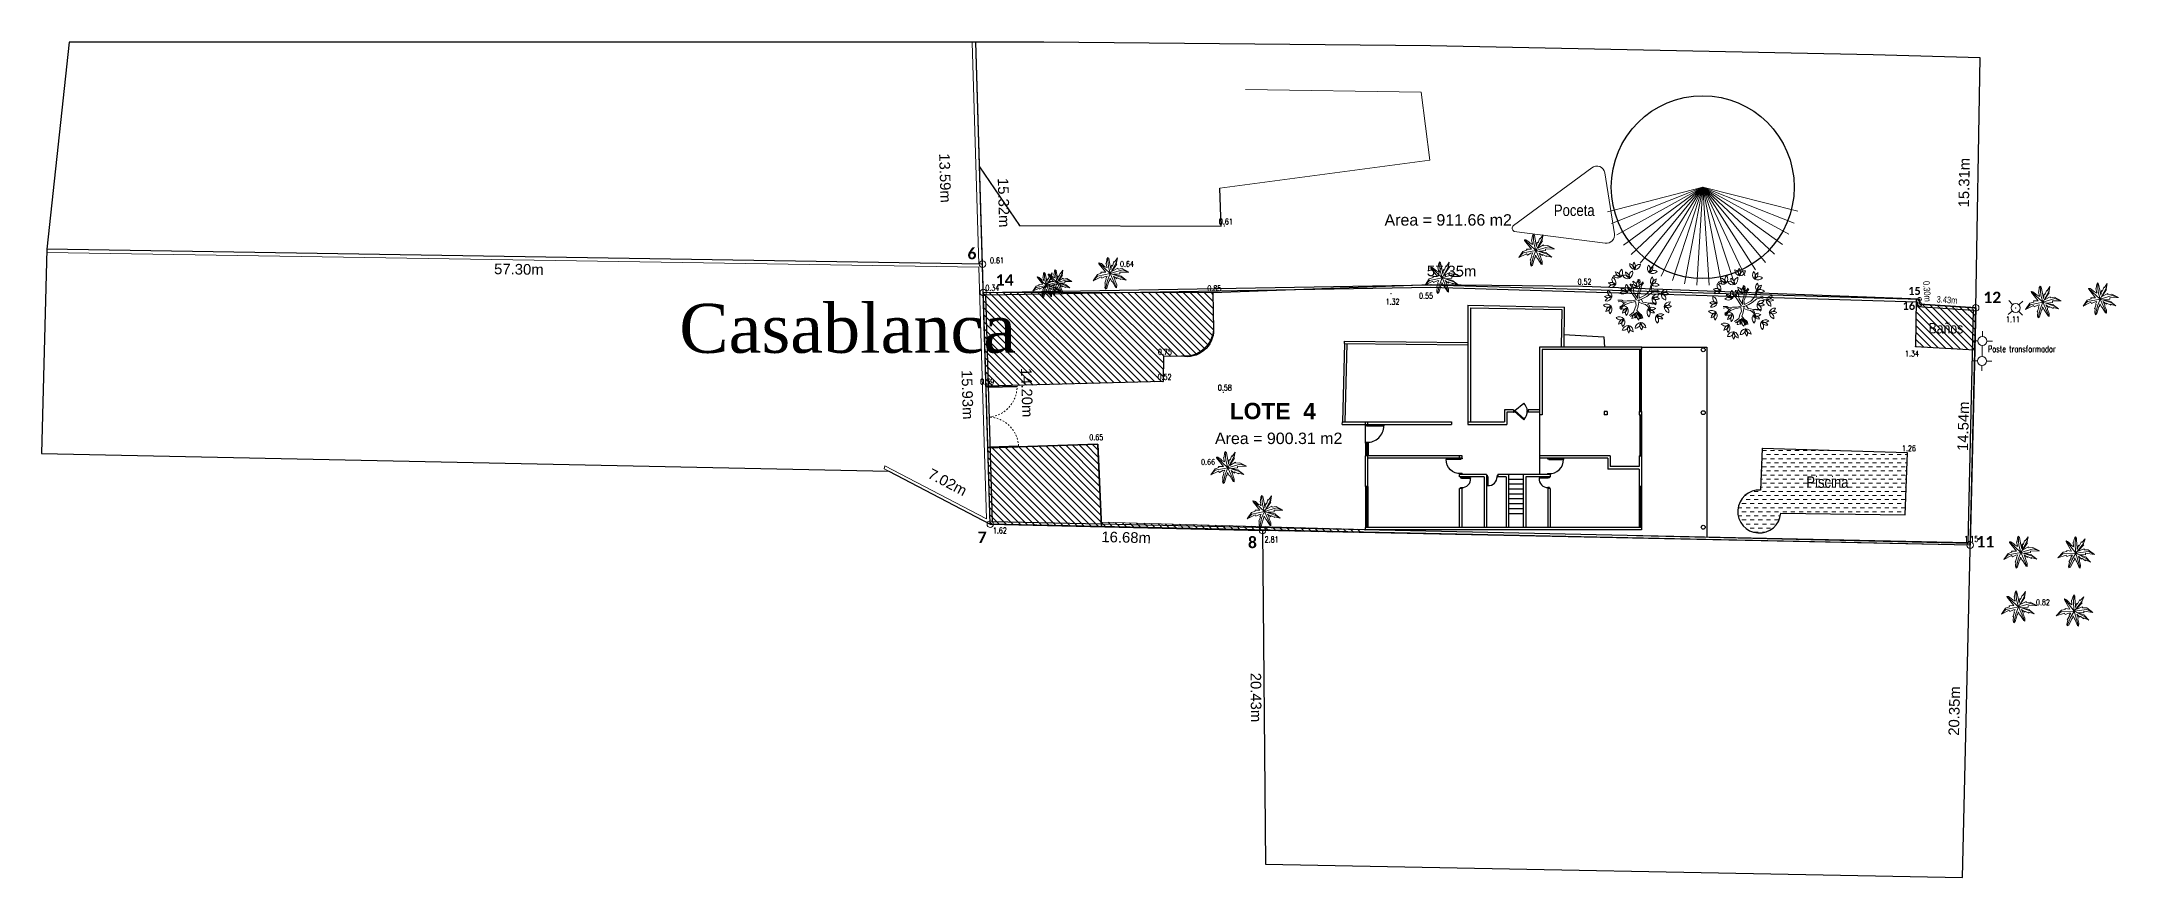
# Model space of a CAD drawing. Header units: millimetres. Extents: x 2366 to 2652, y 1504 to 1714.
# Drawn here: x 2366.4 to 2493.8, y 1662.6 to 1713.8 of the extents above; entities that cross this region are included whole.
import ezdxf
from ezdxf.enums import TextEntityAlignment as Align

# ---------------------------------------------------------------- set-up
doc = ezdxf.new("R2010")
doc.units = ezdxf.units.MM
doc.header["$LTSCALE"] = 0.02
doc.linetypes.add('DOTW3', pattern=[0.0625, 0, -0.0625])
doc.linetypes.add('HIDDEN', pattern=[0.375, 0.25, -0.125])
for name, color, linetype in [('5-PRO', 3, 'DOTW3'), ('5-PYV', 4, 'Continuous'), ('A_MURO', 5, 'Continuous'), ('A_PISO', 33, 'Continuous'), ('A_VENTANAS', 6, 'Continuous'), ('AMB', 4, 'Continuous')]:
    doc.layers.add(name, color=color, linetype=linetype)
for name, color, linetype, lineweight in [('ANDEN', 7, 'Continuous', 20), ('ARBOL', 94, 'Continuous', 15), ('DIVISION', 10, 'Continuous', 30), ('FOR', 7, 'Continuous', 13), ('HATCH', 8, 'Continuous', 5), ('LOCALIZACION', 7, 'Continuous', 9), ('MOJON', 160, 'Continuous', 13), ('MURO', 7, 'Continuous', 13), ('NIVEL', 26, 'Continuous', 15), ('PARAMENTO', 7, 'Continuous', 30), ('PUERTA', 30, 'Continuous', 5), ('SP', 134, 'Continuous', 9), ('TEX-LIN', 7, 'Continuous', 13), ('TEXTO', 7, 'Continuous', 13), ('WB_FOLLAJE', 94, 'Continuous', 9), ('WB_GUIA', 94, 'Continuous', 9), ('WB_TALLO', 42, 'Continuous', 9)]:
    doc.layers.add(name, color=color, linetype=linetype, lineweight=lineweight)
doc.styles.add('AN', font='ARIALN.TTF')
doc.styles.add('ARIAL', font='arial.ttf')
doc.styles.add('logo2', font='swissbo.ttf')
doc.styles.add('PR', font='panroman.ttf', dxfattribs={"width": 1.05})
doc.styles.add('S', font='SIMPLEX.shx', dxfattribs={"width": 0.7})
doc.styles.add('TNR', font='times.ttf')
doc.dimstyles.new('LIN', dxfattribs={"dimtxt": 0.65, "dimasz": 0.18, "dimexe": 0.18, "dimexo": 0.0625, "dimgap": 0.09, "dimtad": 0, "dimzin": 0, "dimdsep": 46, "dimtxsty": 'ARIAL', "dimcen": 0.09, "dimse1": 1, "dimse2": 1, "dimsd1": 1, "dimsd2": 1, "dimclrt": 7, "dimaunit": 1, "dimadec": 0, "dimazin": 0, "dimtfac": 1, "dimtofl": 0, "dimtmove": 0, "dimatfit": 3, "dimfxl": 1, "dimtolj": 1, "dimtzin": 0, "dimarcsym": 0})
pattern_1 = [(315, (2427.7304, 1713.72097), (0.212132, 0.212132), [])]

# ---------------------------------------------------------------- blocks, each defined once
blk = doc.blocks.new('2D-ar10')
at = {"layer": 'WB_FOLLAJE'}
for centre, radius, start, end in [((-1.34, 0.97), 0.394, 41.6033, 115.9693), ((-1.23, 1.53), 0.35, 215.9414, 301.6312), ((-0.97, 1.62), 0.394, 188.9177, 260.228), ((-1.43, 1.17), 0.394, 8.9177, 80.228), ((-0.8, 1.43), 0.313, 120.5695, 219.6021), ((-1.31, 1.52), 0.394, 312.9028, 27.2688), ((-0.68, 1.42), 0.394, 34.0661, 108.4321), ((-0.49, 1.97), 0.35, 208.4041, 294.094), ((-0.23, 2.02), 0.394, 181.3805, 252.6908), ((-0.75, 1.64), 0.394, 1.3805, 72.6908), ((-0.09, 1.81), 0.313, 113.0323, 212.0649), ((-0.58, 1.97), 0.394, 305.3656, 19.7316), ((0.23, 2.11), 0.35, 176.5603, 262.2501), ((-0.21, 1.75), 0.394, 2.2222, 76.5882), ((0.48, 2.02), 0.394, 149.5366, 220.847), ((-0.15, 1.96), 0.394, 329.5366, 40.847), ((0.5, 1.76), 0.313, 81.1885, 180.221), ((0.16, 2.16), 0.394, 273.5218, 347.8878), ((0.66, 1.66), 0.35, 161.7065, 247.3963), ((0.14, 1.43), 0.394, 347.3684, 61.7344), ((0.88, 1.51), 0.394, 134.6828, 205.9932), ((0.25, 1.62), 0.394, 314.6828, 25.9932), ((0.83, 1.26), 0.313, 66.3347, 165.3672), ((0.61, 1.73), 0.394, 258.668, 333.0339), ((1.38, 1.75), 0.35, 134.6938, 220.3837), ((0.81, 1.78), 0.394, 320.3558, 34.7218), ((0.99, 1.9), 0.394, 287.6702, 358.9805), ((1.5, 1.52), 0.394, 107.6702, 178.9805), ((1.34, 1.32), 0.313, 39.322, 138.3546), ((1.35, 1.83), 0.394, 231.6553, 306.0213), ((-1.67, 0.52), 0.394, 57.8904, 129.2008), ((-1.71, 1.16), 0.394, 237.8904, 309.2008), ((-1.81, 0.91), 0.35, 264.9141, 350.6039), ((-1.46, 0.46), 0.394, 90.576, 164.942), ((-1.45, 1.17), 0.313, 169.5422, 268.5748), ((-1.85, 0.84), 0.394, 1.8755, 76.2415), ((-1.4, 0.07), 0.313, 169.5422, 268.5748), ((-1.8, -0.26), 0.394, 1.8755, 76.2415), ((-1, -0.24), 0.394, 57.8904, 129.2008), ((-1.04, 0.4), 0.394, 237.8904, 309.2008), ((-1.14, 0.16), 0.35, 264.9141, 350.6039), ((-0.79, -0.3), 0.394, 90.576, 164.942), ((-0.79, 0.41), 0.313, 169.5422, 268.5748), ((-1.19, 0.09), 0.394, 1.8755, 76.2415), ((-0.18, 1.16), 0.35, 190.5875, 276.2773), ((-0.52, 0.7), 0.394, 16.2494, 90.6154), ((0.09, 1.13), 0.394, 163.5638, 234.8741), ((-0.52, 0.92), 0.394, 343.5638, 54.8741), ((0.16, 0.88), 0.313, 95.2156, 194.2482), ((-0.26, 1.18), 0.394, 287.5489, 1.9149), ((0.62, 0.95), 0.35, 164.7806, 250.4705), ((0.11, 0.69), 0.394, 350.4426, 64.8086), ((0.85, 0.82), 0.394, 137.757, 209.0673), ((0.21, 0.89), 0.394, 317.757, 29.0673), ((0.81, 0.56), 0.313, 69.4088, 168.4414), ((0.56, 1.01), 0.394, 261.7421, 336.1081), ((1.6, 0.11), 0.35, 88.7871, 174.4769), ((1.22, 0.54), 0.394, 274.449, 348.815), ((1.52, -0.14), 0.394, 61.7634, 133.0738), ((1.43, 0.49), 0.394, 241.7634, 313.0738), ((1.26, -0.17), 0.313, 353.4153, 92.4478), ((1.64, 0.19), 0.394, 185.7485, 260.1145), ((1.99, 0.81), 0.35, 102.9472, 188.637), ((1.52, 1.13), 0.394, 288.6091, 2.9751), ((1.98, 0.54), 0.394, 75.9235, 147.2339), ((1.74, 1.14), 0.394, 255.9235, 327.2339), ((1.74, 0.46), 0.313, 7.5754, 106.6079), ((2.02, 0.89), 0.394, 199.9086, 274.2746), ((-1.75, -1.03), 0.394, 46.8949, 121.2609), ((-1.69, -0.52), 0.313, 214.5616, 313.5941), ((-1.62, -0.58), 0.394, 57.8904, 129.2008), ((-1.65, 0.06), 0.394, 237.8904, 309.2008), ((-1.75, -0.19), 0.35, 264.9141, 350.6039), ((-1.4, -0.64), 0.394, 90.576, 164.942), ((-1.39, -1.13), 0.394, 102.9097, 174.2201), ((-1.87, -0.7), 0.394, 282.9097, 354.2201), ((-1.19, -1.02), 0.394, 135.5953, 209.9613), ((-1.76, -0.95), 0.35, 309.9334, 35.6232), ((-1.03, -1.43), 0.394, 57.0765, 131.4425), ((-1.07, -0.92), 0.313, 224.7432, 323.7757), ((-1.21, -1.13), 0.394, 293.0913, 4.4017), ((-0.66, -1.46), 0.394, 113.0913, 184.4017), ((-0.77, -0.86), 0.394, 57.2412, 131.6072), ((-0.81, -0.34), 0.313, 224.9079, 323.9405), ((-0.49, -1.32), 0.394, 145.7769, 220.1429), ((-1.06, -1.35), 0.35, 320.115, 45.8048), ((-0.95, -0.56), 0.394, 293.256, 4.5664), ((-0.4, -0.89), 0.394, 113.256, 184.5664), ((-0.23, -0.74), 0.394, 145.9416, 220.3076), ((-0.8, -0.78), 0.35, 320.2797, 45.9696), ((-0.23, -0.88), 0.313, 274.0124, 13.045), ((0.19, -1.18), 0.394, 106.3457, 180.7117), ((0.45, -0.93), 0.394, 162.3605, 233.6709), ((0.11, -1.16), 0.35, 9.3842, 95.0741), ((-0.16, -1.12), 0.394, 342.3605, 53.6709), ((0.46, -0.7), 0.394, 195.0461, 269.4121), ((0.97, -0.78), 0.394, 129.7613, 204.1273), ((0.47, -0.66), 0.313, 297.4281, 36.4606), ((0.89, -0.78), 0.35, 32.7999, 118.4897), ((1.11, -0.43), 0.394, 185.7762, 257.0866), ((0.63, -0.86), 0.394, 5.7762, 77.0866), ((1.03, -0.23), 0.394, 218.4618, 292.8278), ((1.59, -0.93), 0.394, 136.8949, 211.2609), ((1.07, -0.88), 0.313, 304.5616, 43.5941), ((1.5, -0.95), 0.35, 39.9334, 125.6232), ((1.26, -1.06), 0.394, 12.9097, 84.2201), ((1.68, -0.58), 0.394, 192.9097, 264.2201), ((1.58, -0.38), 0.394, 225.5953, 299.9613), ((-0.13, -1.53), 0.313, 278.012, 17.0446), ((0.31, -1.81), 0.394, 110.3453, 184.7113), ((0.55, -1.53), 0.394, 166.3601, 237.6705), ((0.22, -1.79), 0.35, 13.3838, 99.0737), ((-0.04, -1.77), 0.394, 346.3601, 57.6705), ((0.54, -1.31), 0.394, 199.0457, 273.4117), ((1.21, -1.63), 0.394, 136.8949, 211.2609), ((0.69, -1.57), 0.313, 304.5616, 43.5941), ((1.12, -1.64), 0.35, 39.9334, 125.6232), ((0.88, -1.75), 0.394, 12.9097, 84.2201), ((1.3, -1.27), 0.394, 192.9097, 264.2201), ((1.2, -1.07), 0.394, 225.5953, 299.9613)]:
    blk.add_arc(centre, radius, start, end, dxfattribs=at)
at = {"layer": 'WB_GUIA'}
for p, q in [((-0.03, 0), (0.02, 0)), ((0, 0.02), (0, -0.03))]:
    blk.add_line(p, q, dxfattribs=at)
at = {"layer": 'WB_TALLO', "color": 42}
for p, q in [((-1.19, 0.37), (-0.97, 0.42)), ((-0.97, 0.35), (-1.18, 0.29)), ((-0.8, 0.64), (-0.97, 0.76)), ((-0.97, 0.42), (-0.75, 0.44)), ((-0.75, 0.34), (-0.97, 0.35)), ((-0.74, 0.67), (-0.91, 0.83)), ((-0.77, 0.49), (-0.8, 0.64)), ((-0.62, 0.39), (-0.77, 0.49)), ((-0.75, 0.44), (-0.62, 0.39)), ((-0.48, 0.23), (-0.75, 0.34)), ((-0.7, 0.56), (-0.74, 0.67)), ((-0.52, 0.42), (-0.7, 0.56)), ((-0.31, 0.23), (-0.52, 0.42)), ((-0.16, 0.05), (-0.48, 0.23)), ((-0.06, 0.08), (-0.31, 0.23)), ((-0.16, 0.05), (-0.28, -0.14)), ((-0.06, 0.08), (0.01, 0.54)), ((0.01, 0.54), (0.04, 0.69)), ((0.04, 0.89), (0.02, 1.01)), ((0.04, 0.69), (0.04, 0.89)), ((0.06, 0.1), (0.11, 0.5)), ((0.06, 0.1), (0.21, 0.29)), ((0.13, 0.89), (0.09, 1.06)), ((0.11, 0.74), (0.13, 0.89)), ((0.11, 0.74), (0.28, 0.88)), ((0.11, 0.5), (0.28, 0.74)), ((0.14, 0.04), (0.26, 0.22)), ((0.14, 0.04), (0.56, -0.07)), ((0.21, 0.29), (0.51, 0.47)), ((0.26, 0.22), (0.55, 0.35)), ((0.28, 0.88), (0.33, 1.06)), ((0.28, 0.74), (0.38, 0.93)), ((0.51, 0.47), (0.67, 0.56)), ((0.55, 0.35), (0.72, 0.5)), ((0.67, 0.56), (0.72, 0.78)), ((0.72, 0.78), (0.85, 0.94)), ((0.72, 0.5), (0.97, 0.56)), ((0.75, 0.59), (0.8, 0.81)), ((0.75, 0.59), (0.99, 0.62)), ((0.8, 0.81), (0.9, 0.93)), ((0.9, -0.04), (1.17, 0.13)), ((0.99, -0.09), (1.17, 0.07)), ((1.17, 0.13), (1.32, 0.2)), ((1.17, 0.07), (1.39, 0.15)), ((-0.7, -0.36), (-1.02, -0.32)), ((-1.02, -0.42), (-0.79, -0.46)), ((-0.8, -0.56), (-0.85, -0.71)), ((-0.67, -0.46), (-0.8, -0.56)), ((-0.8, -0.74), (-0.75, -0.56)), ((-0.79, -0.46), (-0.67, -0.46)), ((-0.75, -0.56), (-0.58, -0.47)), ((-0.5, -0.25), (-0.7, -0.36)), ((-0.57, -0.83), (-0.67, -0.93)), ((-0.5, -0.83), (-0.63, -0.96)), ((-0.58, -0.47), (-0.53, -0.64)), ((-0.53, -0.64), (-0.57, -0.83)), ((-0.28, -0.14), (-0.5, -0.25)), ((-0.48, -0.64), (-0.5, -0.83)), ((-0.47, -0.39), (-0.48, -0.46)), ((-0.48, -0.46), (-0.48, -0.64)), ((-0.31, -0.31), (-0.47, -0.39)), ((-0.15, -0.2), (-0.31, -0.31)), ((0.04, -0.04), (-0.15, -0.2)), ((-0.05, -0.12), (0.04, -0.31)), ((0.04, -0.04), (0.33, -0.14)), ((0.04, -0.31), (0.16, -0.49)), ((0.16, -0.86), (0.11, -1.01)), ((0.17, -0.08), (0.13, -0.29)), ((0.13, -0.29), (0.24, -0.41)), ((0.16, -0.49), (0.19, -0.71)), ((0.19, -0.71), (0.16, -0.86)), ((0.16, -1.03), (0.21, -0.86)), ((0.21, -0.86), (0.29, -0.68)), ((0.24, -0.41), (0.34, -0.56)), ((0.29, -0.68), (0.24, -0.58)), ((0.24, -0.58), (0.41, -0.63)), ((0.33, -0.14), (0.56, -0.19)), ((0.34, -0.56), (0.45, -0.63)), ((0.41, -0.63), (0.48, -0.76)), ((0.45, -0.63), (0.53, -0.74)), ((0.48, -0.76), (0.65, -0.86)), ((0.53, -0.74), (0.68, -0.85)), ((0.56, -0.07), (0.9, -0.04)), ((0.56, -0.19), (0.94, -0.22)), ((0.94, -0.22), (1.16, -0.36)), ((1, -0.12), (1.09, -0.22)), ((1.09, -0.22), (1.27, -0.34)), ((1.16, -0.36), (1.22, -0.52)), ((1.22, -0.52), (1.29, -0.61)), ((1.27, -0.34), (1.34, -0.52))]:
    blk.add_line(p, q, dxfattribs=at)
blk = doc.blocks.new('PLUZ')
at = {"layer": 'SP'}
for p, q in [((-0.3, 0), (-0.61, 0)), ((0, 0.3), (0, 0.61)), ((0.3, 0), (0.61, 0)), ((0, -0.3), (0, -0.61))]:
    blk.add_line(p, q, dxfattribs=at)
blk.add_circle((0, 0), 0.279, dxfattribs=at)
blk = doc.blocks.new('PALMA')
at = {"layer": 'ARBOL'}
for p, q in [((-1.53, 0.54), (-0.89, 0.69)), ((-0.97, 0.58), (-1.53, 0.54)), ((-0.79, 0.33), (-1.53, 0.54)), ((0, 0), (-0.97, 0.58)), ((-0.89, 0.69), (-0.57, 0.55)), ((-0.82, 0.2), (-0.79, 0.33)), ((-0.49, 0.11), (-0.82, 0.2)), ((-0.59, -0.07), (-0.35, 0.02)), ((0, 0), (-0.58, -0.28)), ((-0.57, 0.55), (-0.52, 0.63)), ((-0.52, 0.63), (-0.21, 0.35)), ((-0.35, 0.02), (-0.49, 0.11)), ((0, 0), (-0.43, -1.29)), ((-0.21, 0.35), (-0.15, 1.3)), ((-0.15, 1.3), (-0.11, 1.36)), ((0, 0), (-0.11, 1.36)), ((-0.11, 1.36), (-0.03, 1.26)), ((-0.03, 1.26), (0.01, 1.16)), ((0, 0), (0.3, 0.57)), ((0, 0), (1.02, 0.34)), ((0, 0), (1, -0.49)), ((0, 0), (0.52, -0.94)), ((0.01, 1.16), (0.04, 0.92)), ((0.04, 0.92), (0.05, 0.79)), ((0.05, 0.79), (0.11, 0.67)), ((0.11, 0.67), (0.13, 0.58)), ((0.13, 0.58), (0.15, 0.58)), ((0.15, 0.58), (0.34, 0.92)), ((0.44, 0.46), (0.26, 0.2)), ((0.26, 0.2), (0.58, 0.46)), ((0.28, 0.06), (0.26, 0.04)), ((0.26, 0.04), (0.81, -0.1)), ((0.98, 0.22), (0.28, 0.06)), ((0.3, 0.57), (0.78, 1.2)), ((0.34, 0.92), (0.37, 0.9)), ((0.37, 0.9), (0.65, 1.15)), ((0.79, 1.05), (0.44, 0.48)), ((0.44, 0.48), (0.44, 0.46)), ((0.58, 0.35), (0.92, 0.53)), ((0.58, 0.46), (0.58, 0.35)), ((0.65, 1.15), (0.78, 1.2)), ((0.78, 1.2), (0.79, 1.05)), ((0.92, 0.53), (0.95, 0.54)), ((0.95, 0.48), (1.39, 0.58)), ((1.39, 0.58), (0.95, 0.25)), ((0.95, 0.54), (0.95, 0.48)), ((0.95, 0.25), (0.98, 0.22)), ((1.02, 0.34), (1.39, 0.58)), ((-0.58, -0.28), (-1.23, -0.74)), ((-1.23, -0.74), (-1.16, -0.58)), ((-1.08, -0.75), (-1.23, -0.74)), ((-1.16, -0.58), (-1.11, -0.54)), ((-1.11, -0.54), (-0.91, -0.34)), ((-0.55, -0.43), (-1.08, -0.75)), ((-0.93, -0.3), (-0.59, -0.13)), ((-0.9, -0.31), (-0.93, -0.3)), ((-0.91, -0.34), (-0.9, -0.31)), ((-0.59, -0.13), (-0.59, -0.07)), ((-0.47, -0.42), (-0.55, -0.43)), ((-0.29, -0.29), (-0.47, -0.42)), ((-0.46, -1.2), (-0.36, -0.67)), ((-0.43, -1.29), (-0.46, -1.2)), ((-0.25, -1.11), (-0.43, -1.29)), ((-0.37, -0.58), (-0.29, -0.29)), ((-0.36, -0.67), (-0.37, -0.58)), ((-0.12, -0.76), (-0.25, -1.11)), ((-0.05, -0.67), (-0.12, -0.76)), ((0.05, -0.36), (-0.05, -0.67)), ((0.11, -0.73), (0.05, -0.36)), ((0.18, -0.65), (0.11, -0.73)), ((0.61, -0.59), (0.18, -0.26)), ((0.18, -0.26), (0.57, -0.82)), ((0.32, -1.02), (0.18, -0.65)), ((0.36, -0.96), (0.32, -1.02)), ((0.63, -1.37), (0.36, -0.96)), ((0.52, -0.94), (0.63, -1.37)), ((0.57, -0.82), (0.53, -0.82)), ((0.53, -0.82), (0.63, -1.37)), ((0.7, -0.49), (0.61, -0.59)), ((1.28, -1), (0.7, -0.49)), ((0.81, -0.1), (0.77, -0.18)), ((0.77, -0.18), (1.06, -0.38)), ((1, -0.49), (1.28, -1)), ((1.06, -0.38), (1.28, -1))]:
    blk.add_line(p, q, dxfattribs=at)
blk = doc.blocks.new('*D6')
at = {"layer": 'Defpoints', "color": 0}
for p in [(2366.67, 1701.06), (2423.97, 1700.14), (2423.96, 1699.36)]:
    blk.add_point(p, dxfattribs=at)
at = {"layer": 'TEX-LIN', "color": 7, "insert": (2395.58, 1699.82), "char_height": 0.65, "attachment_point": 5, "rotation": 359.0827, "style": 'ARIAL'}
blk.add_mtext('\\A1;57.30m', dxfattribs=at)
blk = doc.blocks.new('*D7')
at = {"layer": 'Defpoints', "color": 0}
for p in [(2423.56, 1713.72), (2421.84, 1700.08), (2423.97, 1700.14)]:
    blk.add_point(p, dxfattribs=at)
at = {"layer": 'TEX-LIN', "color": 7, "insert": (2421.68, 1705.41), "char_height": 0.65, "attachment_point": 5, "rotation": 271.7169, "style": 'ARIAL'}
blk.add_mtext('\\A1;13.59m', dxfattribs=at)
blk = doc.blocks.new('*D8')
at = {"layer": 'Defpoints', "color": 0}
for p in [(2418.23, 1687.46), (2424.94, 1685.16), (2424.45, 1684.21)]:
    blk.add_point(p, dxfattribs=at)
at = {"layer": 'TEX-LIN', "color": 7, "insert": (2421.83, 1686.78), "char_height": 0.65, "attachment_point": 5, "rotation": 332.4202, "style": 'ARIAL'}
blk.add_mtext('\\A1;7.02m', dxfattribs=at)
blk = doc.blocks.new('*D9')
at = {"layer": 'Defpoints', "color": 0}
for p in [(2424.45, 1684.21), (2441.13, 1683.82), (2441.11, 1683.2)]:
    blk.add_point(p, dxfattribs=at)
at = {"layer": 'TEX-LIN', "color": 7, "insert": (2432.77, 1683.4), "char_height": 0.65, "attachment_point": 5, "rotation": 358.65, "style": 'ARIAL'}
blk.add_mtext('\\A1;16.68m', dxfattribs=at)
blk = doc.blocks.new('*D10')
at = {"layer": 'Defpoints', "color": 0}
for p in [(2441.13, 1683.82), (2440.81, 1663.38), (2441.31, 1663.39)]:
    blk.add_point(p, dxfattribs=at)
at = {"layer": 'TEX-LIN', "color": 7, "insert": (2440.72, 1673.6), "char_height": 0.65, "attachment_point": 5, "rotation": 270.5216, "style": 'ARIAL'}
blk.add_mtext('\\A1;20.43m', dxfattribs=at)
blk = doc.blocks.new('*D11')
at = {"layer": 'Defpoints', "color": 0}
for p in [(2483.73, 1682.94), (2484.46, 1682.93), (2483.98, 1662.58)]:
    blk.add_point(p, dxfattribs=at)
at = {"layer": 'TEX-LIN', "color": 7, "insert": (2483.49, 1672.77), "char_height": 0.65, "attachment_point": 5, "rotation": 88.6559, "style": 'ARIAL'}
blk.add_mtext('\\A1;20.35m', dxfattribs=at)
blk = doc.blocks.new('*D12')
at = {"layer": 'Defpoints', "color": 0}
for p in [(2484.21, 1697.47), (2484.8, 1697.46), (2484.46, 1682.93)]:
    blk.add_point(p, dxfattribs=at)
at = {"layer": 'TEX-LIN', "color": 7, "insert": (2484.04, 1690.21), "char_height": 0.65, "attachment_point": 5, "rotation": 88.6559, "style": 'ARIAL'}
blk.add_mtext('\\A1;14.54m', dxfattribs=at)
blk = doc.blocks.new('*D13')
at = {"layer": 'Defpoints', "color": 0}
for p in [(2481.38, 1697.68), (2484.8, 1697.46), (2484.82, 1697.84)]:
    blk.add_point(p, dxfattribs=at)
at = {"layer": 'TEX-LIN', "color": 7, "insert": (2483.04, 1697.95), "char_height": 0.4, "attachment_point": 5, "rotation": 356.3124, "style": 'AN'}
blk.add_mtext('\\A1;3.43m', dxfattribs=at)
blk = doc.blocks.new('*D14')
at = {"layer": 'Defpoints', "color": 0}
for p in [(2481.37, 1699.5), (2424.02, 1698.4), (2481.35, 1697.98)]:
    blk.add_point(p, dxfattribs=at)
at = {"layer": 'TEX-LIN', "color": 7, "insert": (2452.7, 1699.71), "char_height": 0.65, "attachment_point": 5, "rotation": 359.5774, "style": 'ARIAL'}
blk.add_mtext('\\A1;57.35m', dxfattribs=at)
blk = doc.blocks.new('*D15')
at = {"layer": 'Defpoints', "color": 0}
for p in [(2424.02, 1698.4), (2426.51, 1698.48), (2424.45, 1684.21)]:
    blk.add_point(p, dxfattribs=at)
at = {"layer": 'TEX-LIN', "color": 7, "insert": (2426.69, 1692.27), "char_height": 0.65, "attachment_point": 5, "rotation": 271.7169, "style": 'ARIAL'}
blk.add_mtext('\\A1;14.20m', dxfattribs=at)
blk = doc.blocks.new('*D16')
at = {"layer": 'Defpoints', "color": 0}
for p in [(2423.56, 1713.72), (2424.97, 1713.76), (2424.02, 1698.4)]:
    blk.add_point(p, dxfattribs=at)
at = {"layer": 'TEX-LIN', "color": 7, "insert": (2425.27, 1703.9), "char_height": 0.65, "attachment_point": 5, "rotation": 271.7169, "style": 'ARIAL'}
blk.add_mtext('\\A1;15.32m', dxfattribs=at)
blk = doc.blocks.new('*D5')
at = {"layer": 'Defpoints', "color": 0}
for p in [(2485.07, 1712.77), (2483.95, 1697.47), (2484.8, 1697.46)]:
    blk.add_point(p, dxfattribs=at)
at = {"layer": 'TEX-LIN', "color": 7, "insert": (2484.09, 1705.13), "char_height": 0.65, "attachment_point": 5, "rotation": 88.9676, "style": 'ARIAL'}
blk.add_mtext('\\A1;15.31m', dxfattribs=at)
blk = doc.blocks.new('PUERTA2')
at = {"layer": 'PUERTA'}
for p, q in [((0.02, 0.05), (0.02, 0.999)), ((0.02, 0.999), (0.04, 0.999)), ((0.04, 0.05), (0.04, 0.999)), ((1.993, 0.999), (1.973, 0.999)), ((1.973, 0.05), (1.973, 0.999)), ((1.993, 0.05), (1.993, 0.999)), ((0, 0.1), (0, 0)), ((0.02, 0.1), (0, 0.1)), ((0.02, 0), (0, 0)), ((0.02, 0.1), (0.02, 0)), ((0.02, 0.05), (0.04, 0.05)), ((1.993, 0.05), (1.973, 0.05)), ((1.993, 0.1), (2.013, 0.1)), ((1.993, 0.1), (1.993, 0)), ((1.993, 0), (2.013, 0)), ((2.013, 0.1), (2.013, 0))]:
    blk.add_line(p, q, dxfattribs=at)
at = {"layer": 'PUERTA', "linetype": 'HIDDEN'}
for centre, start, end in [((0.011, 0.003), 2.71829, 88.31439), ((2.002, 0.003), 91.68561, 177.28171)]:
    blk.add_arc(centre, 0.997, start, end, dxfattribs=at)
blk = doc.blocks.new('*D17')
at = {"layer": 'Defpoints', "color": 0}
for p in [(2422.82, 1700.1), (2423.97, 1700.14), (2424.45, 1684.21)]:
    blk.add_point(p, dxfattribs=at)
at = {"layer": 'TEX-LIN', "color": 7, "insert": (2423.05, 1692.14), "char_height": 0.65, "attachment_point": 5, "rotation": 271.7169, "style": 'ARIAL'}
blk.add_mtext('\\A1;15.93m', dxfattribs=at)
blk = doc.blocks.new('P-gir-9')
at = {"layer": '5-PRO', "color": 7, "linetype": 'Continuous'}
blk.add_line((-0.11, 0.09), (-0.56, 0.63), dxfattribs=at)
blk.add_arc((-0.05, 0.16), 0.692, 46.9183, 137.0793, dxfattribs=at)
at = {"layer": '5-PYV'}
for p, q in [((-0.11, 0.09), (0.42, 0.67)), ((-0.11, 0.09), (-0.07, 0.05)), ((-0.07, 0.05), (0.46, 0.63)), ((0.42, 0.67), (0.46, 0.63))]:
    blk.add_line(p, q, dxfattribs=at)
for points in [[(0, 0.9), (0, 0.85), (-0.1, 0.85), (-0.1, 0.9)], [(0, 0), (0, 0.05), (-0.1, 0.05), (-0.1, 0)]]:
    blk.add_lwpolyline(points, dxfattribs=at)
blk = doc.blocks.new('P1d')
at = {"layer": 'AMB'}
for p, q in [((0, 0.15), (0.05, 0.15)), ((0, 0), (0.05, 0)), ((0.05, 0), (0.05, 0.15)), ((0.95, 0), (0.95, 0.15)), ((0.95, 0.15), (1, 0.15)), ((0.95, 0), (1, 0))]:
    blk.add_line(p, q, dxfattribs=at)
at = {"layer": 'AMB', "color": 6}
for p, q in [((0.05, 0.075), (0.05, 0.975)), ((0.05, 0.975), (0.08, 0.975)), ((0.08, 0.075), (0.05, 0.075)), ((0.08, 0.075), (0.08, 0.975))]:
    blk.add_line(p, q, dxfattribs=at)
at = {"layer": 'AMB', "color": 7}
blk.add_arc((0.08, 0.1045), 0.8705, 358.057956, 90, dxfattribs=at)
blk = doc.blocks.new('P07i')
at = {"layer": 'AMB'}
for p, q in [((-0.65, 0.15), (-0.7, 0.15)), ((-0.65, 0.05), (-0.7, 0.05)), ((-0.65, 0.05), (-0.65, 0.15)), ((-0.05, 0.05), (-0.05, 0.15)), ((0, 0.15), (-0.05, 0.15)), ((0, 0.05), (-0.05, 0.05))]:
    blk.add_line(p, q, dxfattribs=at)
at = {"layer": 'AMB', "color": 6}
for p, q in [((-0.08, 0.12), (-0.08, 0.68)), ((-0.05, 0.68), (-0.08, 0.68)), ((-0.08, 0.12), (-0.05, 0.12)), ((-0.05, 0.12), (-0.05, 0.68))]:
    blk.add_line(p, q, dxfattribs=at)
at = {"layer": 'AMB', "color": 7}
blk.add_arc((-0.12, 0.15), 0.53, 85.6594, 182.2945, dxfattribs=at)
blk = doc.blocks.new('P07d')
at = {"layer": 'AMB'}
for p, q in [((0, 0.15), (0.05, 0.15)), ((0, 0.05), (0.05, 0.05)), ((0.05, 0.05), (0.05, 0.15)), ((0.65, 0.15), (0.7, 0.15)), ((0.65, 0.05), (0.65, 0.15)), ((0.65, 0.05), (0.7, 0.05))]:
    blk.add_line(p, q, dxfattribs=at)
at = {"layer": 'AMB', "color": 6}
for p, q in [((0.05, 0.12), (0.05, 0.68)), ((0.05, 0.68), (0.08, 0.68)), ((0.08, 0.12), (0.05, 0.12)), ((0.08, 0.12), (0.08, 0.68))]:
    blk.add_line(p, q, dxfattribs=at)
at = {"layer": 'AMB', "color": 7}
blk.add_arc((0.12, 0.15), 0.53, 357.7055, 94.3406, dxfattribs=at)

msp = doc.modelspace()

# ---------------------------------------------------------------- hatches: boundary and pattern name
at = {"layer": 'HATCH'}
h = msp.add_hatch(dxfattribs=at)
h.set_pattern_fill('_USER', color=256, scale=0.3, angle=357.50614, style=0, pattern_type=0)
h.set_pattern_definition(pattern_1)
h.paths.add_polyline_path([(2438.125, 1696.137), (2438.086, 1698.373), (2424.023, 1698.404), (2424.196, 1692.655), (2435.037, 1692.948), (2435.061, 1694.479), (2436.156, 1694.501, 0.4214916)])
h = msp.add_hatch(dxfattribs=at)
h.set_pattern_fill('_USER', color=256, scale=0.3, angle=357.50614, style=0, pattern_type=0)
h.set_pattern_definition(pattern_1)
h.paths.add_polyline_path([(2484.798, 1697.459), (2481.377, 1697.679), (2481.354, 1697.981), (2481.157, 1697.989), (2481.107, 1695.096), (2484.738, 1694.897)])
h = msp.add_hatch(dxfattribs=at)
h.set_pattern_fill('_USER', color=256, scale=0.3, angle=357.50614, style=0, pattern_type=0)
h.set_pattern_definition(pattern_1)
h.paths.add_polyline_path([(2431.03, 1689.109), (2424.309, 1688.88), (2424.309, 1688.88), (2424.449, 1684.213), (2441.127, 1683.82), (2447.426, 1683.69), (2447.42, 1683.889), (2431.242, 1684.34)])
h = msp.add_hatch(dxfattribs=at)
h.set_pattern_fill('DASH', color=140, scale=2, angle=42.50614, style=0)
h.set_pattern_definition([(360, (2427.7304, 1713.72097), (0.25, 0.25), [0.25, -0.25])])
h.paths.add_polyline_path([(2480.62, 1688.574), (2471.723, 1688.848), (2471.615, 1686.304, 2.3662321), (2472.86, 1684.88), (2480.471, 1684.779)])

# ---------------------------------------------------------------- linework, layer by layer
at = {"layer": 'A_MURO'}
for p, q in [((2453.705, 1697.62), (2459.596, 1697.499)), ((2453.705, 1697.62), (2453.705, 1690.322)), ((2453.855, 1697.467), (2453.855, 1690.472)), ((2453.855, 1697.467), (2459.444, 1697.352)), ((2459.444, 1697.352), (2459.418, 1695.055)), ((2459.596, 1697.499), (2459.568, 1695.055)), ((2446.134, 1695.266), (2446.137, 1695.416)), ((2446.134, 1695.266), (2453.699, 1695.186)), ((2446.137, 1695.416), (2453.7, 1695.336)), ((2464.338, 1695.055), (2458.088, 1695.055)), ((2458.088, 1695.055), (2458.088, 1690.905)), ((2464.338, 1694.905), (2458.238, 1694.905)), ((2458.238, 1694.905), (2458.238, 1690.905)), ((2459.577, 1695.827), (2462.014, 1695.675)), ((2462.014, 1695.675), (2462.069, 1695.055)), ((2464.338, 1695.055), (2464.338, 1694.905)), ((2455.938, 1691.213), (2455.938, 1690.472)), ((2456.488, 1691.213), (2455.938, 1691.213)), ((2456.088, 1691.063), (2456.088, 1690.322)), ((2456.488, 1691.063), (2456.088, 1691.063)), ((2456.488, 1691.213), (2456.488, 1691.063)), ((2458.088, 1691.213), (2457.388, 1691.213)), ((2457.388, 1691.213), (2457.388, 1691.063)), ((2458.088, 1691.063), (2457.388, 1691.063)), ((2462.238, 1691.105), (2462.038, 1691.105)), ((2462.038, 1691.105), (2462.038, 1690.905)), ((2462.238, 1691.105), (2462.238, 1690.905)), ((2464.188, 1691.105), (2464.188, 1690.905)), ((2464.188, 1691.105), (2464.338, 1691.105)), ((2464.338, 1691.105), (2464.338, 1690.905)), ((2446.007, 1690.322), (2446.011, 1690.472)), ((2446.007, 1690.472), (2452.705, 1690.472)), ((2446.007, 1690.322), (2452.705, 1690.322)), ((2447.421, 1690.322), (2447.421, 1690.489)), ((2447.571, 1690.322), (2447.571, 1690.489)), ((2452.705, 1690.472), (2452.705, 1690.322)), ((2453.705, 1690.472), (2455.938, 1690.472)), ((2453.705, 1690.322), (2456.088, 1690.322)), ((2458.238, 1690.905), (2458.088, 1690.905)), ((2462.238, 1690.905), (2462.038, 1690.905)), ((2464.188, 1690.905), (2464.338, 1690.905)), ((2447.421, 1689.169), (2447.594, 1689.169)), ((2453.338, 1688.405), (2447.421, 1688.405)), ((2447.421, 1686.515), (2447.421, 1688.405)), ((2447.571, 1686.515), (2447.571, 1688.405)), ((2453.338, 1688.255), (2447.571, 1688.255)), ((2453.188, 1688.255), (2453.188, 1688.405)), ((2454.838, 1687.255), (2453.188, 1687.255)), ((2453.188, 1687.105), (2453.188, 1687.255)), ((2453.338, 1688.255), (2453.338, 1688.405)), ((2454.838, 1687.255), (2454.838, 1684.915)), ((2456.188, 1687.255), (2455.538, 1687.255)), ((2455.538, 1687.255), (2455.538, 1687.105)), ((2456.188, 1687.255), (2456.188, 1684.015)), ((2458.738, 1687.255), (2457.088, 1687.255)), ((2457.088, 1687.255), (2457.088, 1684.015)), ((2462.418, 1688.405), (2458.088, 1688.405)), ((2458.088, 1688.405), (2458.088, 1688.255)), ((2462.268, 1688.255), (2458.088, 1688.255)), ((2458.738, 1687.255), (2458.738, 1687.105)), ((2462.268, 1688.255), (2462.268, 1687.585)), ((2464.188, 1687.585), (2462.268, 1687.585)), ((2462.418, 1688.405), (2462.418, 1687.735)), ((2464.188, 1687.735), (2462.418, 1687.735)), ((2464.188, 1688.405), (2464.338, 1688.405)), ((2464.188, 1688.405), (2464.188, 1687.735)), ((2464.188, 1687.585), (2464.188, 1686.515)), ((2464.338, 1688.405), (2464.338, 1686.515)), ((2447.571, 1686.515), (2447.421, 1686.515)), ((2454.688, 1687.105), (2453.188, 1687.105)), ((2453.188, 1684.015), (2453.188, 1686.405)), ((2453.338, 1686.405), (2453.188, 1686.405)), ((2453.338, 1684.015), (2453.338, 1686.405)), ((2454.688, 1687.105), (2454.688, 1684.015)), ((2456.038, 1687.105), (2455.538, 1687.105)), ((2456.038, 1687.105), (2456.038, 1684.015)), ((2458.738, 1687.105), (2457.238, 1687.105)), ((2457.238, 1687.105), (2457.238, 1684.015)), ((2458.588, 1686.405), (2458.588, 1684.015)), ((2458.738, 1686.405), (2458.588, 1686.405)), ((2458.738, 1686.405), (2458.738, 1684.015)), ((2464.338, 1686.515), (2464.188, 1686.515)), ((2454.838, 1684.915), (2454.838, 1684.015)), ((2464.338, 1684.015), (2447.417, 1684.015)), ((2447.421, 1683.865), (2447.421, 1684.015)), ((2464.338, 1683.865), (2447.421, 1683.865)), ((2447.571, 1683.865), (2447.571, 1683.867)), ((2464.338, 1684.015), (2464.338, 1683.865))]:
    msp.add_line(p, q, dxfattribs=at)
msp.add_lwpolyline([(2484.798, 1697.459), (2484.457, 1682.926), (2424.449, 1684.213), (2424.023, 1698.404), (2451.439, 1698.878), (2481.354, 1697.981), (2481.377, 1697.679), (2484.798, 1697.459)], dxfattribs=at)
msp.add_lwpolyline([(2484.645, 1697.318), (2484.311, 1683.079), (2424.594, 1684.359), (2424.178, 1698.257), (2451.438, 1698.728), (2481.215, 1697.835), (2481.238, 1697.538)], close=True, dxfattribs=at)
for centre in [(2468.112, 1694.89), (2468.112, 1691.038), (2468.112, 1684.025)]:
    msp.add_circle(centre, 0.12, dxfattribs=at)
at = {"layer": 'A_PISO'}
for p, q in [((2464.338, 1695.055), (2468.338, 1695.055)), ((2468.338, 1695.055), (2468.338, 1683.422)), ((2447.421, 1689.169), (2447.421, 1690.322)), ((2458.088, 1690.905), (2458.088, 1688.405)), ((2457.088, 1687.255), (2456.188, 1687.255)), ((2458.088, 1688.255), (2458.088, 1687.255)), ((2457.088, 1686.955), (2456.188, 1686.955)), ((2457.088, 1686.655), (2456.188, 1686.655)), ((2457.088, 1686.355), (2456.188, 1686.355)), ((2457.088, 1686.055), (2456.188, 1686.055)), ((2457.088, 1685.755), (2456.188, 1685.755)), ((2457.088, 1685.455), (2456.188, 1685.455)), ((2457.088, 1685.155), (2456.188, 1685.155)), ((2457.088, 1684.855), (2456.188, 1684.855))]:
    msp.add_line(p, q, dxfattribs=at)
at = {"layer": 'A_VENTANAS'}
for p, q in [((2446.134, 1695.266), (2446.011, 1690.472)), ((2446.284, 1695.262), (2446.161, 1690.469)), ((2464.238, 1691.105), (2464.238, 1694.905)), ((2464.288, 1691.105), (2464.288, 1694.905)), ((2464.338, 1691.105), (2464.338, 1694.905)), ((2464.238, 1690.905), (2464.238, 1688.405)), ((2464.288, 1690.905), (2464.288, 1688.405)), ((2464.338, 1690.905), (2464.338, 1688.405)), ((2447.421, 1689.169), (2447.421, 1688.405)), ((2447.494, 1689.169), (2447.494, 1688.405)), ((2447.544, 1689.169), (2447.544, 1688.405)), ((2447.594, 1689.169), (2447.594, 1688.405)), ((2447.421, 1686.515), (2447.421, 1684.015)), ((2447.471, 1686.515), (2447.471, 1684.015)), ((2447.521, 1686.515), (2447.521, 1684.015)), ((2447.571, 1686.515), (2447.571, 1684.015)), ((2464.188, 1686.515), (2464.188, 1684.015)), ((2464.238, 1686.515), (2464.238, 1684.015)), ((2464.288, 1686.515), (2464.288, 1684.015)), ((2464.338, 1686.515), (2464.338, 1684.015))]:
    msp.add_line(p, q, dxfattribs=at)
at = {"layer": 'ANDEN'}
msp.add_lwpolyline([(2456.54, 1702.141), (2462.111, 1701.429, 0.5069391), (2462.678, 1702.002), (2462.086, 1705.721, 0.5694799), (2461.286, 1706.038), (2456.484, 1702.501, 0.5448307)], format="xyb", close=True, dxfattribs=at)
at = {"layer": 'DIVISION'}
for points in [[(2424.449, 1684.213), (2423.564, 1713.721)], [(2423.971, 1700.139), (2366.674, 1701.056)], [(2484.798, 1697.459), (2481.377, 1697.679), (2481.354, 1697.981), (2460.758, 1698.772), (2451.439, 1698.878), (2438.086, 1698.373), (2424.023, 1698.404)], [(2484.457, 1682.926), (2441.127, 1683.82)]]:
    msp.add_lwpolyline(points, dxfattribs=at)
at = {"layer": 'FOR'}
for points in [[(2423.793, 1706.092), (2426.241, 1702.494), (2438.589, 1702.462), (2438.507, 1704.783), (2451.358, 1706.51), (2450.845, 1710.666), (2440.088, 1710.83)], [(2481.157, 1697.989), (2481.107, 1695.096), (2484.738, 1694.897)]]:
    msp.add_lwpolyline(points, dxfattribs=at)
msp.add_lwpolyline([(2472.86, 1684.88), (2480.471, 1684.779), (2480.62, 1688.574), (2471.723, 1688.848), (2471.615, 1686.304, 2.3662321), (2472.86, 1684.88, -0.974626)], format="xyb", dxfattribs=at)
msp.add_circle((2468.079, 1704.852), 5.6, dxfattribs=at)
at = {"layer": 'HATCH'}
for points in [[(2468.079, 1704.852), (2462.256, 1703.338)], [(2468.079, 1704.852), (2462.492, 1702.62)], [(2468.079, 1704.852), (2462.816, 1701.938)], [(2468.079, 1704.852), (2463.223, 1701.301)], [(2468.079, 1704.852), (2463.706, 1700.72)], [(2468.079, 1704.852), (2464.258, 1700.205)], [(2468.079, 1704.852), (2464.871, 1699.762)], [(2468.079, 1704.852), (2465.534, 1699.4)], [(2468.079, 1704.852), (2466.238, 1699.124)], [(2468.079, 1704.852), (2466.97, 1698.939)], [(2468.079, 1704.852), (2467.72, 1698.846)], [(2468.079, 1704.852), (2472.478, 1700.747)], [(2468.079, 1704.852), (2471.929, 1700.228)], [(2468.079, 1704.852), (2471.319, 1699.782)], [(2468.079, 1704.852), (2470.658, 1699.416)], [(2468.079, 1704.852), (2469.956, 1699.136)], [(2468.079, 1704.852), (2469.225, 1698.946)], [(2468.079, 1704.852), (2468.476, 1698.849)], [(2468.079, 1704.852), (2473.912, 1703.374)], [(2468.079, 1704.852), (2473.68, 1702.655)], [(2468.079, 1704.852), (2473.361, 1701.97)], [(2468.079, 1704.852), (2472.958, 1701.331)]]:
    msp.add_lwpolyline(points, dxfattribs=at)
at = {"layer": 'LOCALIZACION', "lineweight": 30}
msp.add_lwpolyline([(2366.674, 1701.056), (2366.353, 1688.531), (2418.227, 1687.463), (2424.449, 1684.213), (2441.127, 1683.82), (2441.313, 1663.389), (2483.98, 1662.581), (2484.798, 1697.459), (2485.074, 1712.767), (2478.521, 1712.944), (2451.416, 1713.497), (2427.73, 1713.721), (2368.048, 1713.721)], close=True, dxfattribs=at)
at = {"layer": 'LOCALIZACION'}
for points in [[(2366.674, 1701.056), (2423.971, 1700.139), (2423.564, 1713.721)], [(2423.971, 1700.139), (2424.449, 1684.213)], [(2424.023, 1698.404), (2451.439, 1698.878), (2481.354, 1697.981), (2481.377, 1697.679), (2484.798, 1697.459)], [(2441.127, 1683.82), (2484.457, 1682.926)]]:
    msp.add_lwpolyline(points, dxfattribs=at)
at = {"layer": 'MOJON'}
for centre, radius in [((2423.971, 1700.139), 0.2), ((2424.023, 1698.404), 0.2), ((2481.354, 1697.981), 0.12), ((2481.377, 1697.679), 0.12), ((2484.798, 1697.459), 0.2), ((2424.449, 1684.213), 0.2), ((2441.127, 1683.82), 0.2), ((2484.457, 1682.926), 0.2)]:
    msp.add_circle(centre, radius, dxfattribs=at)
at = {"layer": 'MURO'}
for points in [[(2423.741, 1700.143), (2423.334, 1713.714)], [(2423.747, 1699.943), (2366.671, 1700.856)], [(2418.227, 1687.463), (2417.954, 1687.605), (2417.982, 1687.794), (2424.209, 1684.541), (2423.747, 1699.943)], [(2431.242, 1684.34), (2447.42, 1683.889)], [(2464.038, 1683.501), (2484.46, 1683.025)]]:
    msp.add_lwpolyline(points, dxfattribs=at)
at = {"layer": 'NIVEL'}
for p in [(2426.238, 1702.502, 0.01), (2438.589, 1702.616, 0.03), (2438.792, 1702.463, 0.61), (2423.902, 1700.14, 0.61), (2431.795, 1699.563, 0.64), (2451.439, 1698.878, 0.55), (2460.758, 1698.772, 0.52), (2423.791, 1698.405, 0.34), (2438.086, 1698.373, 0.85), (2448.998, 1698.32, 1.324), (2448.999, 1698.319, 1.32), (2459.596, 1697.499, 1.43), (2487.243, 1697.455, 1.11), (2459.577, 1695.827, 1.44), (2464.338, 1695.055, 1.45), (2481.107, 1695.096, 1.34), (2435.061, 1694.479, 0.75), (2424.175, 1692.654, 0.39), (2435.037, 1692.948, 0.52), (2438.728, 1692.288, 0.58), (2438.728, 1692.288, 0.58), (2438.728, 1692.288, 0.585), (2431.03, 1689.109), (2471.724, 1688.852, 1.28), (2480.62, 1688.574, 1.26), (2438.999, 1687.669, 0.66), (2424.449, 1684.213, 1.62), (2441.127, 1683.82, 2.81), (2464.038, 1683.501, 1.56), (2484.442, 1683.025, 1.15), (2487.562, 1682.487, 1)]:
    msp.add_point(p, dxfattribs=at)
at = {"layer": 'PARAMENTO'}
for p, q in [((2423.793, 1706.092), (2426.241, 1702.494)), ((2438.589, 1702.462), (2438.507, 1704.783)), ((2426.241, 1702.494), (2438.589, 1702.462)), ((2424.309, 1688.88), (2424.309, 1688.88))]:
    msp.add_line(p, q, dxfattribs=at)
for points in [[(2438.086, 1698.373), (2438.125, 1696.137, -0.4214916), (2436.156, 1694.501), (2435.061, 1694.479), (2435.037, 1692.948), (2424.196, 1692.655)], [(2438.086, 1698.373), (2438.125, 1696.137, -0.4800363), (2436.156, 1694.501), (2435.061, 1694.479), (2435.037, 1692.948), (2424.196, 1692.655)]]:
    msp.add_lwpolyline(points, format="xyb", dxfattribs=at)
for points in [[(2481.157, 1697.989), (2481.107, 1695.096)], [(2481.107, 1695.096), (2484.738, 1694.897)], [(2431.255, 1684.052), (2431.03, 1689.109), (2424.309, 1688.88)], [(2424.309, 1688.88), (2431.03, 1689.109), (2431.255, 1684.052)]]:
    msp.add_lwpolyline(points, dxfattribs=at)
msp.add_lwpolyline([(2480.62, 1688.574), (2471.723, 1688.848), (2471.615, 1686.304, 2.3662321), (2472.86, 1684.88), (2480.471, 1684.779)], format="xyb", close=True, dxfattribs=at)
msp.add_circle((2468.079, 1704.852), 5.6, dxfattribs=at)

# ---------------------------------------------------------------- block references
at = {"layer": 'A_MURO'}
for name, p, rotation in [('P-gir-9', (2456.488, 1691.063), 270), ('P07i', (2454.838, 1687.255), 180), ('P1d', (2458.583, 1688.255), 270), ('P07d', (2453.188, 1687.105), 270), ('P07i', (2458.738, 1687.105), 90)]:
    msp.add_blockref(name, p, dxfattribs=dict(at, rotation=rotation))
at = {"layer": 'A_MURO', "xscale": 1.153878926785637, "yscale": 1.153878926785637, "zscale": 1.153878926785637, "rotation": 270}
msp.add_blockref('P1d', (2447.421, 1690.322), dxfattribs=at)
at = {"layer": 'A_MURO', "xscale": -1, "rotation": 90}
msp.add_blockref('P1d', (2453.338, 1688.255), dxfattribs=at)
at = {"layer": 'ARBOL'}
for p, xscale, yscale, zscale, rotation in [((2457.859, 1700.98), 0.6999999999999065, 0.7000000000000455, 0.6999999999999998, 42.50614254430287), ((2427.885, 1698.836), 0.5599999999998219, 0.5599999999999454, 0.5599999999999998, 42.50614254431887), ((2428.547, 1699.004), 0.5599999999998219, 0.5599999999999454, 0.5599999999999998, 42.50614254431887), ((2431.795, 1699.563), 0.6999999999999065, 0.7000000000000455, 0.6999999999999998, 42.50614254430287), ((2452.119, 1699.295), 0.6999999999999065, 0.7000000000000455, 0.6999999999999998, 42.50614254430287), ((2488.902, 1697.802), 0.6999999999999065, 0.7000000000000455, 0.6999999999999998, 42.50614254430287), ((2492.415, 1698.001), 0.6999999999999065, 0.7000000000000455, 0.6999999999999998, 42.50614254430287), ((2438.999, 1687.669), 0.6999999999999065, 0.7000000000000455, 0.6999999999999998, 42.50614254430287), ((2441.233, 1684.989), 0.6999999999999065, 0.7000000000000455, 0.6999999999999998, 42.50614254430287), ((2487.562, 1682.487), 0.6999999999999065, 0.7000000000000455, 0.6999999999999998, 42.50614254430287), ((2490.93, 1682.44), 0.6999999999999159, 0.7000000000000455, 0.6999999999999998, 34.01738146882939), ((2487.413, 1679.14), 0.6999999999999065, 0.7000000000000455, 0.6999999999999998, 42.50614254430287), ((2490.83, 1678.888), 0.6999999999999159, 0.7000000000000455, 0.6999999999999998, 34.01738146882939)]:
    msp.add_blockref('PALMA', p, dxfattribs=dict(at, xscale=xscale, yscale=yscale, zscale=zscale, rotation=rotation))
at = {"layer": 'ARBOL', "rotation": 42.50614254430698}
for p in [(2464.122, 1697.926), (2470.561, 1697.545)]:
    msp.add_blockref('2D-ar10', p, dxfattribs=at)
at = {"layer": 'PUERTA', "xscale": 1.876754569887673, "yscale": 1.87675456988768, "zscale": 1.87675456988761, "rotation": 271.4476922685267}
msp.add_blockref('PUERTA2', (2424.214, 1692.657), dxfattribs=at)
at = {"layer": 'SP'}
for p, rotation in [((2487.243, 1697.455), 42.50614254430698), ((2485.181, 1694.205), 88.81156874096115), ((2485.207, 1695.424), 88.81156874096115)]:
    msp.add_blockref('PLUZ', p, dxfattribs=dict(at, rotation=rotation))

# ---------------------------------------------------------------- texts
at = {"layer": 'LOCALIZACION', "style": 'TNR'}
msp.add_text('Casablanca', height=3, dxfattribs=at).set_placement((2415.718, 1694.707), align=Align.CENTER)
at = {"layer": 'MOJON', "attachment_point": 1, "style": 'PR'}
for s, insert, char_height, width in [('{\\fCalibri|b1|i0|c0|p34;6}', (2423.055, 1701.135), 0.7, 1.61167), ('{\\fCalibri|b1|i0|c0|p34;14}', (2424.785, 1699.517), 0.7, 1.61167), ('{\\fCalibri|b1|i0|c0|p34;15}', (2480.664, 1698.74), 0.49, 1.12817), ('{\\fCalibri|b1|i0|c0|p34;16}', (2480.322, 1697.825), 0.49, 1.12817), ('{\\fCalibri|b1|i0|c0|p34;12}', (2485.264, 1698.45), 0.7, 1.61167), ('{\\fCalibri|b1|i0|c0|p34;7}', (2423.681, 1683.763), 0.7, 1.61167), ('{\\fCalibri|b1|i0|c0|p34;8}', (2440.23, 1683.445), 0.7, 1.61167), ('{\\fCalibri|b1|i0|c0|p34;11}', (2484.841, 1683.489), 0.7, 1.61167)]:
    msp.add_mtext(s, dxfattribs=dict(at, insert=insert, char_height=char_height, width=width))
at = {"layer": 'NIVEL', "style": 'S', "width": 0.7}
for s, p in [('0.61', (2438.876, 1702.57, 0.61)), ('0.61', (2424.859, 1700.189, 0.61)), ('0.64', (2432.82, 1699.974, 0.64)), ('0.34', (2424.573, 1698.511, 0.34)), ('0.85', (2438.17, 1698.48, 0.85)), ('0.52', (2460.843, 1698.879, 0.52)), ('1.32', (2449.083, 1697.657, 1.32)), ('0.55', (2451.139, 1698.024, 0.55)), ('1.11', (2487.082, 1696.579, 1.11)), ('0.75', (2435.145, 1694.586, 0.75)), ('1.34', (2480.895, 1694.483, 1.34)), ('0.39', (2424.26, 1692.761, 0.39)), ('0.52', (2435.121, 1693.055, 0.52)), ('0.58', (2438.813, 1692.395, 0.58)), ('0.58', (2438.813, 1692.395, 0.58)), ('0.65', (2430.939, 1689.357, 0.58)), ('1.26', (2480.705, 1688.681, 1.26)), ('0.66', (2437.788, 1687.848, 0.66)), ('1.62', (2425.035, 1683.65, 1.62)), ('2.81', (2441.68, 1683.099, 2.81)), ('1.15', (2484.526, 1683.132, 1.15)), ('1', (2487.646, 1682.593, 1)), ('0.82', (2488.911, 1679.247, 0.82))]:
    msp.add_text(s, height=0.35, dxfattribs=at).set_placement(p, align=Align.CENTER)
at = {"layer": 'SP', "color": 7, "style": 'S', "width": 0.7}
msp.add_text('Poste transformador', height=0.4, dxfattribs=at).set_placement((2485.545, 1694.743))
at = {"layer": 'TEX-LIN', "char_height": 0.7, "width": 8.03522, "attachment_point": 1, "style": 'ARIAL'}
for s, insert in [('Area = 911.66 m2', (2448.592, 1703.194)), ('Area = 900.31 m2', (2438.211, 1689.818))]:
    msp.add_mtext(s, dxfattribs=dict(at, insert=insert))
at = {"layer": 'TEX-LIN', "color": 7, "insert": (2481.814, 1698.468), "char_height": 0.4, "attachment_point": 5, "rotation": 274.34892, "style": 'AN'}
msp.add_mtext('\\A1;0.30m', dxfattribs=at)
at = {"layer": 'TEXTO', "style": 'AN'}
for s, height, p in [('Poceta', 0.7, (2460.212, 1703.085)), ('Baños', 0.65, (2482.974, 1695.889)), ('Piscina', 0.7, (2475.716, 1686.439))]:
    msp.add_text(s, height=height, dxfattribs=at).set_placement(p, align=Align.CENTER)
at = {"layer": 'TEXTO', "lineweight": 30, "style": 'logo2'}
msp.add_text('LOTE  4', height=1, dxfattribs=at).set_placement((2441.753, 1690.641), align=Align.CENTER)

# ---------------------------------------------------------------- dimensions: what is measured, and where the dimension line sits
at = {"layer": 'TEX-LIN'}
for base, p1, p2, angle, override, picture, middle in [((2421.843, 1700.075), (2423.564, 1713.721), (2423.971, 1700.139), 271.7169, {"dimpost": 'm'}, '*D7', (2421.683, 1705.406)), ((2424.974, 1713.763), (2424.023, 1698.404), (2423.564, 1713.721), 91.7169, {"dimpost": 'm'}, '*D16', (2425.27, 1703.9)), ((2423.959, 1699.361), (2366.674, 1701.056), (2423.971, 1700.139), 359.08272, {"dimpost": 'm'}, '*D6', (2395.578, 1699.815)), ((2426.509, 1698.479), (2424.449, 1684.213), (2424.023, 1698.404), 91.7169, {"dimpost": 'm'}, '*D15', (2426.695, 1692.274)), ((2484.823, 1697.837), (2481.377, 1697.679), (2484.798, 1697.459), 356.31241, {"dimtxt": 0.4, "dimpost": 'm', "dimtxsty": 'AN'}, '*D13', (2483.045, 1697.951))]:
    dim = msp.add_linear_dim(base=base, p1=p1, p2=p2, angle=angle, dimstyle='LIN', override=override, dxfattribs=at)
    dim.commit()
    dim.dimension.update_dxf_attribs({"geometry": picture, "text_midpoint": middle, "dimtype": 161})
for p1, p2, distance, picture, middle in [((2485.074, 1712.767), (2484.798, 1697.459), -0.85, '*D5', (2484.087, 1705.128)), ((2424.449, 1684.213), (2423.971, 1700.139), 1.156, '*D17', (2423.055, 1692.141)), ((2484.457, 1682.926), (2484.798, 1697.459), 0.584, '*D12', (2484.043, 1690.206)), ((2418.227, 1687.463), (2424.449, 1684.213), 1.067, '*D8', (2421.832, 1686.784)), ((2424.449, 1684.213), (2441.127, 1683.82), -0.618, '*D9', (2432.774, 1683.398)), ((2441.127, 1683.82), (2441.313, 1663.389), -0.502, '*D10', (2440.719, 1673.6)), ((2483.98, 1662.581), (2484.457, 1682.926), 0.731, '*D11', (2483.487, 1672.771))]:
    dim = msp.add_aligned_dim(p1=p1, p2=p2, distance=distance, dimstyle='LIN', override={"dimpost": 'm'}, dxfattribs=at)
    dim.commit()
    dim.dimension.update_dxf_attribs({"geometry": picture, "text_midpoint": middle})
dim = msp.add_aligned_dim(p1=(2424.023, 1698.404), p2=(2481.354, 1697.981), distance=1.518, text='57.35m', dimstyle='LIN', override={"dimpost": 'm'}, dxfattribs=at)
dim.commit()
dim.dimension.update_dxf_attribs({"geometry": '*D14', "text_midpoint": (2452.7, 1699.711)})

doc.saveas('drawing.dxf')
